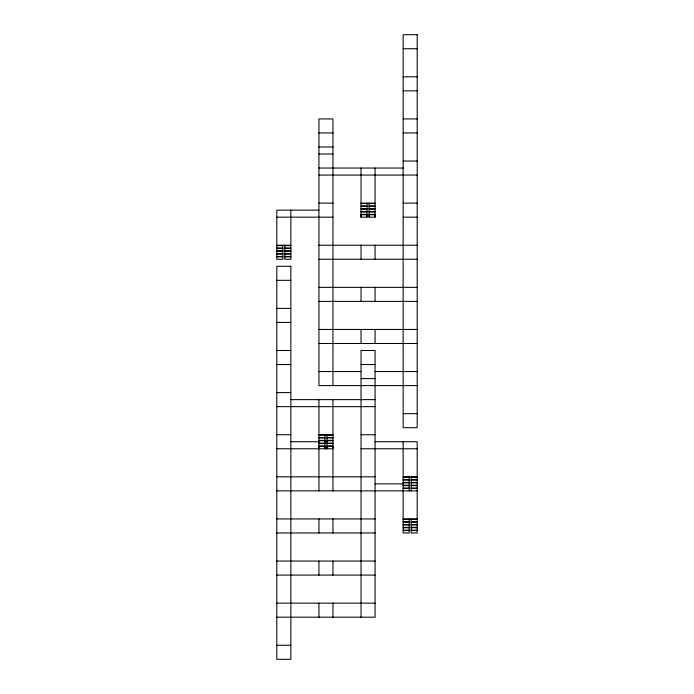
<?xml version="1.0" encoding="UTF-8"?>
<svg xmlns="http://www.w3.org/2000/svg" width="694" height="694" viewBox="0 0 694 694"><rect width="100%" height="100%" fill="white"/><g stroke="black" fill="none" stroke-linecap="round" stroke-linejoin="round"><path stroke-width="1.04" d="M318.928 210.152L276.819 210.152L276.819 259.278L282.84 259.278L282.84 245.242M284.844 245.242L284.844 259.278L290.855 259.278L290.855 210.152M318.928 448.758L318.928 446.355L324.939 446.355L324.939 448.758L324.939 434.722M361.036 217.17L361.036 214.758L367.048 214.758L367.048 217.17L361.036 217.17L361.036 168.043M369.061 217.17L369.061 214.758L375.072 214.758L375.072 217.17L369.061 217.17L369.061 203.134M403.145 48.736L417.181 48.736M403.145 76.808L417.181 76.808M403.145 90.845L417.181 90.845M403.145 118.917L417.181 118.917M318.928 132.953L332.964 132.953M403.145 132.953L417.181 132.953M318.928 146.989L332.964 146.989M318.928 154.007L332.964 154.007M403.145 161.025L417.181 161.025M318.928 168.043L403.145 168.043M318.928 175.062L417.181 175.062M318.928 203.134L332.964 203.134M361.036 203.134L375.072 203.134M403.145 203.134L417.181 203.134M361.036 203.533L367.048 203.533M369.061 203.533L375.072 203.533M361.036 205.936L367.048 205.936M369.061 205.936L375.072 205.936M361.036 206.344L367.048 206.344M369.061 206.344L375.072 206.344M361.036 208.747L367.048 208.747M369.061 208.747L375.072 208.747M361.036 209.146L367.048 209.146M369.061 209.146L375.072 209.146M361.036 211.557L367.048 211.557M369.061 211.557L375.072 211.557M361.036 211.956L367.048 211.956M369.061 211.956L375.072 211.956M361.036 214.359L367.048 214.359M369.061 214.359L375.072 214.359M276.819 217.17L332.964 217.17M403.145 217.17L417.181 217.17M276.819 245.242L290.855 245.242M318.928 245.242L417.181 245.242M276.819 245.641L282.84 245.641M284.844 245.641L290.855 245.641M276.819 248.044L282.84 248.044M284.844 248.044L290.855 248.044M276.819 248.443L282.84 248.443M284.844 248.443L290.855 248.443M276.819 250.855L282.84 250.855M284.844 250.855L290.855 250.855M276.819 251.254L282.84 251.254M284.844 251.254L290.855 251.254M276.819 253.657L282.84 253.657M284.844 253.657L290.855 253.657M276.819 254.065L282.84 254.065M284.844 254.065L290.855 254.065M276.819 256.468L282.84 256.468M284.844 256.468L290.855 256.468M276.819 256.867L282.84 256.867M284.844 256.867L290.855 256.867M318.928 259.278L417.181 259.278M276.819 280.333L290.855 280.333M318.928 287.351L417.181 287.351M318.928 301.387L417.181 301.387M276.819 308.405L290.855 308.405M276.819 322.441L290.855 322.441M318.928 329.459L417.181 329.459M318.928 343.495L417.181 343.495M276.819 350.505L290.855 350.505M276.819 364.541L290.855 364.541M361.036 364.541L375.072 364.541M318.928 371.559L361.036 371.559M375.072 371.559L417.181 371.559M361.036 378.577L375.072 378.577M417.181 385.595L318.928 385.595L318.928 118.917L332.964 118.917L332.964 385.595M276.819 392.613L290.855 392.613M290.855 399.631L375.072 399.631M276.819 406.649L375.072 406.649M403.145 413.667L417.181 413.667M276.819 434.722L290.855 434.722M318.928 434.722L332.964 434.722M361.036 434.722L375.072 434.722M318.928 435.129L324.939 435.129M326.952 435.129L332.964 435.129M318.928 437.532L324.939 437.532M326.952 437.532L332.964 437.532M318.928 437.931L324.939 437.931M326.952 437.931L332.964 437.931M318.928 440.343L324.939 440.343M326.952 440.343L332.964 440.343M318.928 440.742L324.939 440.742M326.952 440.742L332.964 440.742M290.855 441.74L318.928 441.74M324.324 441.74L327.568 441.74M375.072 441.74L417.181 441.74L417.181 532.975L411.16 532.975L411.16 518.939M318.928 443.145L324.939 443.145M326.952 443.145L332.964 443.145M318.928 443.544L324.939 443.544M326.952 443.544L332.964 443.544M318.928 445.956L324.939 445.956M326.952 445.956L332.964 445.956M276.819 448.758L332.964 448.758L332.964 446.355L326.952 446.355L326.952 448.758L326.952 434.722M361.036 448.758L417.181 448.758M276.819 476.83L375.072 476.83M403.145 476.83L417.181 476.83M403.145 477.238L409.156 477.238M411.16 477.238L417.181 477.238M403.145 479.641L409.156 479.641M411.16 479.641L417.181 479.641M403.145 480.04L409.156 480.04M411.16 480.04L417.181 480.04M403.145 482.443L409.156 482.443M411.16 482.443L417.181 482.443M403.145 482.851L409.156 482.851M411.16 482.851L417.181 482.851M375.072 483.848L403.145 483.848M403.145 485.253L409.156 485.253M411.16 485.253L417.181 485.253M403.145 485.653L409.156 485.653M411.16 485.653L417.181 485.653M403.145 488.064L409.156 488.064M411.16 488.064L417.181 488.064M403.145 488.463L409.156 488.463M411.16 488.463L417.181 488.463M276.819 490.866L417.181 490.866M276.819 518.939L375.072 518.939M403.145 518.939L417.181 518.939M403.145 519.338L409.156 519.338M411.16 519.338L417.181 519.338M403.145 521.749L409.156 521.749M411.16 521.749L417.181 521.749M403.145 522.148L409.156 522.148M411.16 522.148L417.181 522.148M403.145 524.551L409.156 524.551M411.16 524.551L417.181 524.551M403.145 524.959L409.156 524.959M411.16 524.959L417.181 524.959M403.145 527.362L409.156 527.362M411.16 527.362L417.181 527.362M403.145 527.761L409.156 527.761M411.16 527.761L417.181 527.761M403.145 530.173L409.156 530.173M411.16 530.173L417.181 530.173M403.145 530.572L409.156 530.572M411.16 530.572L417.181 530.572M276.819 532.975L375.072 532.975M276.819 561.047L375.072 561.047M276.819 575.083L375.072 575.083M276.819 603.155L375.072 603.155M276.819 617.192L375.072 617.192L375.072 350.505L361.036 350.505L361.036 617.192M276.819 645.264L290.855 645.264M411.16 476.83L411.16 490.866M409.156 476.83L409.156 490.866M409.156 518.939L409.156 532.975L403.145 532.975L403.145 441.74M375.072 168.043L375.072 217.17M375.072 245.242L375.072 259.278M375.072 287.351L375.072 301.387M375.072 329.459L375.072 343.495M367.048 203.134L367.048 217.17M361.036 245.242L361.036 259.278M361.036 287.351L361.036 301.387M361.036 329.459L361.036 343.495M332.964 399.631L332.964 490.866M332.964 518.939L332.964 532.975M332.964 561.047L332.964 575.083M332.964 603.155L332.964 617.192M318.928 399.631L318.928 490.866M318.928 518.939L318.928 532.975M318.928 561.047L318.928 575.083M318.928 603.155L318.928 617.192M417.181 34.7L403.145 34.7L403.145 427.704L417.181 427.704L417.181 34.7M290.855 266.296L276.819 266.296L276.819 659.3L290.855 659.3L290.855 266.296"/></g></svg>
